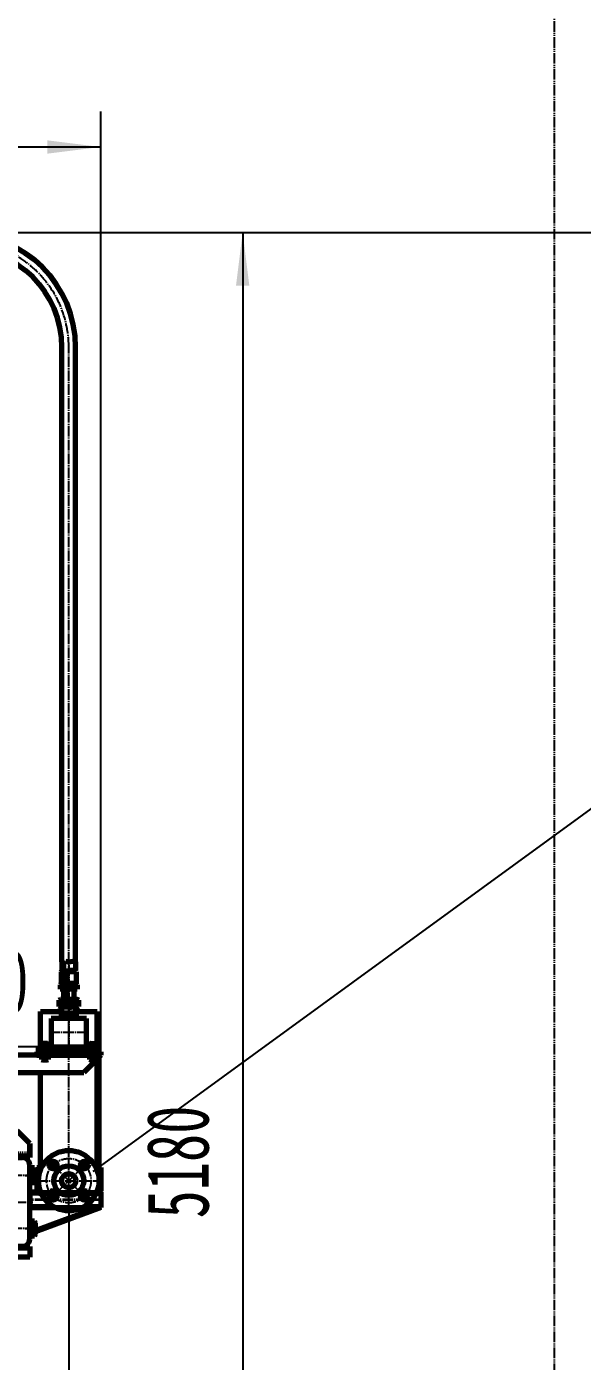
# Model space of a CAD drawing. Header units: millimetres. Extents: x -14850 to 14850, y -10500 to 10500.
# Drawn here: x 9475 to 11040, y 3728 to 7486 of the extents above; entities that cross this region are included whole.
import ezdxf

# ---------------------------------------------------------------- set-up
doc = ezdxf.new("R2010")
doc.units = ezdxf.units.MM
for name, pattern in [('EB_DASH', [6, 3, -3]), ('EB_DASHDOT', [39, 30, -3, 3, -3]), ('EB_DASHDOTDOT', [45, 30, -3, 3, -3, 3, -3])]:
    doc.linetypes.add(name, pattern=pattern)
for name, color, linetype, lineweight in [('CAXA0', 7, 'Continuous', 70), ('CAXA1', 1, 'EB_DASHDOT', 25), ('CAXA2', 6, 'EB_DASH', 25), ('CAXA3', 7, 'Continuous', 25), ('CAXA4', 3, 'Continuous', 25), ('CAXA5', 4, 'Continuous', 25)]:
    doc.layers.add(name, color=color, linetype=linetype, lineweight=lineweight)
doc.styles.add('标准', font='', dxfattribs={"width": 0.667})
doc.styles.get('标准').set_extended_font_data('NSimSun')
doc.dimstyles.new('标准', dxfattribs={"dimscale": 50, "dimtxt": 3.5, "dimasz": 3, "dimexe": 2, "dimexo": 0, "dimtad": 1, "dimdec": 1, "dimzin": 12, "dimdsep": 46, "dimtxsty": '标准', "dimcen": 0, "dimdle": 4, "dimaunit": 1, "dimazin": 2, "dimtfac": 1, "dimtdec": 3, "dimtmove": 0, "dimatfit": 3, "dimfxl": 0, "dimtolj": 1, "dimtzin": 0, "dimarcsym": 0})

# ---------------------------------------------------------------- blocks, each defined once
blk = doc.blocks.new('CAXBLOCK586', base_point=(9748, 4059.9))
at = {"layer": 'CAXA0'}
for p, q in [((9298.4, 4599.7), (9284.4, 4599.7)), ((9284.4, 4599.7), (9284.4, 4249.7)), ((9298.4, 4599.7), (9298.4, 4249.7)), ((9665.9, 4589.7), (9298.4, 4589.7)), ((9503.4, 4599.7), (9683.4, 4599.7)), ((9503.4, 4599.7), (9503.4, 4589.7)), ((9503.4, 4589.7), (9683.4, 4589.7)), ((9683.4, 4589.7), (9635.4, 4541.7)), ((9683.4, 4599.7), (9683.4, 4589.7)), ((9298.4, 4541.7), (9635.4, 4541.7)), ((9284.4, 4249.7), (9298.4, 4249.7))]:
    blk.add_line(p, q, dxfattribs=at)
at = {"layer": 'CAXA1', "linetype": 'EB_DASHDOT', "lineweight": 25}
blk.add_line((9593.4, 4602.7), (9593.4, 4586.7), dxfattribs=at)
blk = doc.blocks.new('CAXBLOCK621', base_point=(9740.7, 4079.4))
at = {"layer": 'CAXA0'}
for p, q in [((9503.4, 4271.7), (9503.4, 4207.7)), ((9503.4, 4271.7), (9505.4, 4271.7)), ((9505.4, 4271.7), (9505.4, 4207.7)), ((9681.4, 4271.7), (9681.4, 4207.7)), ((9683.4, 4271.7), (9681.4, 4271.7)), ((9683.4, 4271.7), (9683.4, 4207.7)), ((9509.4, 4203.7), (9677.4, 4203.7)), ((9509.4, 4201.7), (9677.4, 4201.7))]:
    blk.add_line(p, q, dxfattribs=at)
for centre, radius, start, end in [((9509.4, 4207.7), 6, 180, 270), ((9509.4, 4207.7), 4, 180, 270), ((9677.4, 4207.7), 4, 270, 0), ((9677.4, 4207.7), 6, 270, 0)]:
    blk.add_arc(centre, radius, start, end, dxfattribs=at)
at = {"layer": 'CAXA1', "linetype": 'EB_DASHDOT', "lineweight": 25}
for p, q in [((9504.4, 4271.7), (9504.4, 4207.7)), ((9682.4, 4271.7), (9682.4, 4207.7)), ((9509.4, 4202.7), (9677.4, 4202.7))]:
    blk.add_line(p, q, dxfattribs=at)
for centre, start, end in [((9509.4, 4207.7), 180, 270), ((9677.4, 4207.7), 270, 0)]:
    blk.add_arc(centre, 5, start, end, dxfattribs=at)
blk = doc.blocks.new('CAXBLOCK622', base_point=(9539.1, 4034.6))
at = {"layer": 'CAXA0'}
for p, q in [((9353.4, 4301.7), (9463.4, 4301.7)), ((9333.4, 4071.7), (9333.4, 4281.7)), ((9483.4, 4071.7), (9483.4, 4281.7)), ((9353.4, 4051.7), (9463.4, 4051.7))]:
    blk.add_line(p, q, dxfattribs=at)
for centre, start, end in [((9353.4, 4281.7), 90, 180), ((9463.4, 4281.7), 0, 90), ((9353.4, 4071.7), 180, 270), ((9463.4, 4071.7), 270, 0)]:
    blk.add_arc(centre, 20, start, end, dxfattribs=at)
at = {"layer": 'CAXA1', "linetype": 'EB_DASHDOT', "lineweight": 25}
for p, q in [((9408.4, 4051.7), (9408.4, 4301.7)), ((9330.4, 4251.7), (9346.4, 4251.7)), ((9470.4, 4251.7), (9486.4, 4251.7)), ((9325.7, 4176.7), (9492, 4176.7)), ((9330.4, 4101.7), (9346.4, 4101.7)), ((9470.4, 4101.7), (9486.4, 4101.7))]:
    blk.add_line(p, q, dxfattribs=at)
blk = doc.blocks.new('CAXBLOCK594', base_point=(9265.4, 3283.9))
at = {"layer": 'CAXA0'}
for p, q in [((9483.4, 4341.7), (9448.4, 4376.7)), ((9483.4, 4306.7), (9483.4, 4341.7)), ((9483.4, 4341.7), (9483.4, 4301.7)), ((7033.4, 4306.7), (9483.4, 4306.7)), ((9483.4, 4301.7), (9353.4, 4301.7)), ((9483.4, 4230.9), (9483.4, 4272.5)), ((9496.8, 4272.5), (9483.4, 4272.5)), ((9483.4, 4236.1), (9483.4, 4267.3)), ((9483.4, 4239.7), (9483.4, 4263.7)), ((9496.8, 4262.1), (9483.4, 4262.1)), ((9498.4, 4267.3), (9498.4, 4236.1)), ((9496.8, 4241.3), (9483.4, 4241.3)), ((9496.8, 4230.9), (9483.4, 4230.9)), ((9683.4, 4201.7), (9483.4, 4201.7)), ((9483.4, 4201.7), (9483.4, 4161.7)), ((9542.4, 4206.2), (9542.4, 4203.7)), ((9542.4, 4203.7), (9554.4, 4203.7)), ((9545.8, 4202.9), (9545.4, 4202.1)), ((9551.4, 4202.1), (9545.4, 4202.1)), ((9545.8, 4202.9), (9545.8, 4203.7)), ((9550.9, 4202.9), (9545.8, 4202.9)), ((9547.8, 4208.3), (9547.8, 4207.6)), ((9549, 4207.6), (9547.8, 4207.6)), ((9549, 4208.3), (9549, 4207.6)), ((9550.9, 4202.9), (9550.9, 4203.7)), ((9550.9, 4202.9), (9551.4, 4202.1)), ((9554.4, 4203.7), (9554.4, 4206.2)), ((9632.4, 4203.7), (9632.4, 4206.2)), ((9644.4, 4203.7), (9632.4, 4203.7)), ((9635.8, 4202.9), (9635.4, 4202.1)), ((9635.4, 4202.1), (9641.4, 4202.1)), ((9635.8, 4202.9), (9635.8, 4203.7)), ((9635.8, 4202.9), (9640.9, 4202.9)), ((9637.8, 4208.3), (9637.8, 4207.6)), ((9637.8, 4207.6), (9639, 4207.6)), ((9639, 4208.3), (9639, 4207.6)), ((9640.9, 4202.9), (9640.9, 4203.7)), ((9640.9, 4202.9), (9641.4, 4202.1)), ((9644.4, 4206.2), (9644.4, 4203.7)), ((9683.4, 4201.7), (9683.4, 4161.7)), ((9483.4, 4161.7), (9683.4, 4161.7)), ((9683.4, 4161.7), (9498.4, 4092.7)), ((9483.4, 4122.5), (9483.4, 4080.9)), ((9496.8, 4122.5), (9483.4, 4122.5)), ((9483.4, 4113.7), (9483.4, 4089.7)), ((9496.8, 4112.1), (9483.4, 4112.1)), ((9498.4, 4117.3), (9498.4, 4086.1)), ((9496.8, 4091.3), (9483.4, 4091.3)), ((9496.8, 4080.9), (9483.4, 4080.9)), ((9483.4, 4046.7), (9008.4, 4046.7)), ((9483.4, 4021.7), (9008.4, 4021.7)), ((9483.4, 4051.7), (9353.4, 4051.7)), ((9483.4, 4051.7), (9353.4, 4051.7)), ((9483.4, 4051.7), (9483.4, 4021.7)), ((9483.4, 4051.7), (9483.4, 4021.7))]:
    blk.add_line(p, q, dxfattribs=at)
for centre, radius, start, end in [((9488.8, 4267.3), 9.57, 327.1328, 32.8672), ((9462.4, 4251.7), 36, 343.2213, 16.7787), ((9488.8, 4236.1), 9.57, 327.1328, 32.8672), ((9548.4, 4198.7), 9.6, 93.5833, 128.7523), ((9548.4, 4198.7), 9.59, 51.2477, 86.4167), ((9638.4, 4198.7), 9.59, 93.5833, 128.7523), ((9638.4, 4198.7), 9.6, 51.2477, 86.4167), ((9488.8, 4117.3), 9.57, 327.1328, 32.8672), ((9462.4, 4101.7), 36, 343.2213, 16.7787), ((9488.8, 4086.1), 9.57, 327.1328, 32.8672)]:
    blk.add_arc(centre, radius, start, end, dxfattribs=at)
at = {"layer": 'CAXA1', "linetype": 'EB_DASHDOT', "lineweight": 25}
for p, q in [((9501.4, 4251.7), (9260.4, 4251.7)), ((9593.4, 4150.7), (9593.4, 4251.3)), ((9683.4, 4181.7), (9480.4, 4181.7)), ((9501.4, 4101.7), (9260.4, 4101.7))]:
    blk.add_line(p, q, dxfattribs=at)
at = {"layer": 'CAXA1'}
for p, q in [((9548.4, 4190.7), (9548.4, 4211.3)), ((9638.4, 4190.7), (9638.4, 4211.3))]:
    blk.add_line(p, q, dxfattribs=at)
at = {"layer": 'CAXA2'}
for p, q in [((9483.4, 4315.7), (7033.4, 4315.7)), ((9545.4, 4207.6), (9548.4, 4203.2)), ((9549.3, 4204.6), (9547.4, 4204.6)), ((9551.4, 4207.6), (9548.4, 4203.2)), ((9635.4, 4207.6), (9638.4, 4203.2)), ((9637.4, 4204.6), (9639.3, 4204.6)), ((9641.4, 4207.6), (9638.4, 4203.2))]:
    blk.add_line(p, q, dxfattribs=at)
at = {"layer": 'CAXA3'}
for p, q in [((9545.8, 4202.9), (9545.8, 4202.1)), ((9550.9, 4202.9), (9550.9, 4202.1)), ((9635.8, 4202.9), (9635.8, 4202.1)), ((9640.9, 4202.9), (9640.9, 4202.1))]:
    blk.add_line(p, q, dxfattribs=at)
at = {"layer": 'CAXA0'}
for name, p in [('CAXBLOCK622', (9539.1, 4034.6)), ('CAXBLOCK621', (9740.7, 4079.4))]:
    blk.add_blockref(name, p, dxfattribs=at)
blk = doc.blocks.new('CAXBLOCK637', base_point=(9625.9, 4344.1))
at = {"layer": 'CAXA0'}
for centre, radius in [((9593.4, 4236.7), 85), ((9549.2, 4280.9), 11), ((9637.6, 4280.9), 11), ((9593.4, 4236.7), 20), ((9549.2, 4192.5), 11), ((9637.6, 4192.5), 11)]:
    blk.add_circle(centre, radius, dxfattribs=at)
at = {"layer": 'CAXA1', "linetype": 'EB_DASHDOT', "lineweight": 25}
for p, q in [((9531.2, 4174.4), (9655.6, 4298.9)), ((9655.6, 4174.4), (9531.2, 4298.9)), ((9539.3, 4271), (9559.1, 4290.8)), ((9559.1, 4271), (9539.3, 4290.8)), ((9627.7, 4290.8), (9647.5, 4271)), ((9627.7, 4271), (9647.5, 4290.8)), ((9559.1, 4182.6), (9539.3, 4202.4)), ((9559.1, 4202.4), (9539.3, 4182.6)), ((9647.5, 4202.4), (9627.7, 4182.6)), ((9627.7, 4202.4), (9647.5, 4182.6))]:
    blk.add_line(p, q, dxfattribs=at)
at = {"layer": 'CAXA1'}
blk.add_circle((9593.4, 4236.7), 62.5, dxfattribs=at)
blk = doc.blocks.new('CAXBLOCK636', base_point=(9619.4, 4158.1))
at = {"layer": 'CAXA0'}
for p, q in [((9509.4, 4206.9), (9513.8, 4206.9)), ((9509.4, 4204.9), (9514.5, 4204.9)), ((9673, 4206.9), (9677.4, 4206.9))]:
    blk.add_line(p, q, dxfattribs=at)
blk.add_circle((9593.4, 4236.7), 42, dxfattribs=at)
at = {"layer": 'CAXA1', "linetype": 'EB_DASHDOT', "lineweight": 25}
for p, q in [((9593.4, 4153.9), (9593.4, 4254.5)), ((9509.4, 4205.9), (9514.1, 4205.9)), ((9672.6, 4205.9), (9677.4, 4205.9))]:
    blk.add_line(p, q, dxfattribs=at)
at = {"layer": 'CAXA1'}
for p, q in [((9548.4, 4193.9), (9548.4, 4214.5)), ((9638.4, 4193.9), (9638.4, 4214.5))]:
    blk.add_line(p, q, dxfattribs=at)
at = {"layer": 'CAXA0'}
blk.add_blockref('CAXBLOCK637', (9625.9, 4344.1), dxfattribs=at)
blk = doc.blocks.new('*D660')
at = {"layer": 'CAXA4', "linetype": 'Continuous', "lineweight": 25}
for points in [[(8258.4, 3382.4), (8363.4, 3395.6), (8363.4, 3369.3)], [(9593.4, 3382.4), (9488.4, 3395.6), (9488.4, 3369.3)]]:
    blk.add_hatch(color=0, dxfattribs=at).paths.add_polyline_path(points, flags=0)
at = {"layer": 'CAXA4', "color": 0, "linetype": 'Continuous', "lineweight": 25}
for p, q in [((9593.4, 4148), (9593.4, 3312.4)), ((8258.4, 3729.7), (8258.4, 3312.4)), ((9593.4, 3382.4), (8258.4, 3382.4))]:
    blk.add_line(p, q, dxfattribs=at)
at = {"layer": 'CAXA4', "color": 0, "linetype": 'Continuous', "lineweight": 25, "insert": (8795.6, 3572.1), "char_height": 122.5, "attachment_point": 1, "style": '标准'}
blk.add_mtext('\\fNSimSun|b0|i0|p34;1335', dxfattribs=at)
blk = doc.blocks.new('CAXBLOCK662')
at = {"layer": 'CAXA0', "color": 0, "linetype": 'Continuous', "lineweight": 25}
for p, q in [((9666.4, 4587.9), (9668.1, 4589.7)), ((9670.4, 4587.7), (9670.9, 4588.2))]:
    blk.add_line(p, q, dxfattribs=at)
blk = doc.blocks.new('CAXBLOCK663')
at = {"layer": 'CAXA0', "color": 0, "linetype": 'Continuous', "lineweight": 25}
for p, q in [((9650.9, 4589.4), (9651.1, 4589.7)), ((9653.4, 4587.7), (9655.4, 4589.7))]:
    blk.add_line(p, q, dxfattribs=at)
blk = doc.blocks.new('CAXBLOCK661', base_point=(9660.9, 4589.7))
at = {"layer": 'CAXA0'}
for p, q in [((9670.9, 4589.7), (9650.9, 4589.7)), ((9650.9, 4589.7), (9650.9, 4587.7)), ((9650.9, 4587.7), (9670.9, 4587.7)), ((9655.4, 4589.7), (9655.4, 4587.7)), ((9666.4, 4587.7), (9666.4, 4589.7)), ((9670.9, 4587.7), (9670.9, 4589.7))]:
    blk.add_line(p, q, dxfattribs=at)
at = {"layer": 'CAXA1', "color": 1, "linetype": 'EB_DASHDOT', "lineweight": 25}
blk.add_line((9660.9, 4592.7), (9660.9, 4584.7), dxfattribs=at)
at = {"layer": 'CAXA5'}
for name in ['CAXBLOCK663', 'CAXBLOCK662']:
    blk.add_blockref(name, (0, 0), dxfattribs=at)
blk = doc.blocks.new('CAXBLOCK664', base_point=(9660.9, 4585.1))
at = {"layer": 'CAXA0'}
for p, q in [((9651.6, 4584.3), (9651.6, 4577.8)), ((9667.8, 4585.1), (9654, 4585.1)), ((9656.3, 4577.8), (9656.3, 4584.3)), ((9665.5, 4577.8), (9665.5, 4584.3)), ((9670.1, 4584.3), (9670.1, 4577.8)), ((9667.8, 4577.1), (9654, 4577.1))]:
    blk.add_line(p, q, dxfattribs=at)
for centre, radius, start, end in [((9654, 4581), 4.02, 54.97, 125.03), ((9660.9, 4570.1), 15, 72.0661, 107.9339), ((9667.8, 4581), 4.02, 54.97, 125.03), ((9654, 4581.1), 4.02, 234.97, 305.03), ((9660.9, 4592.1), 15, 252.0661, 287.9339), ((9667.8, 4581.1), 4.02, 234.97, 305.03)]:
    blk.add_arc(centre, radius, start, end, dxfattribs=at)
at = {"layer": 'CAXA1', "linetype": 'EB_DASHDOT', "lineweight": 25}
blk.add_line((9660.9, 4585.8), (9660.9, 4574.1), dxfattribs=at)
blk = doc.blocks.new('CAXBLOCK665', base_point=(9660.9, 4587.7))
at = {"layer": 'CAXA0'}
for p, q in [((9653.2, 4587.7), (9668.6, 4587.7)), ((9653.2, 4587.7), (9653.2, 4585.1)), ((9653.2, 4585.1), (9668.6, 4585.1)), ((9660.2, 4587.7), (9659.5, 4585.1)), ((9661.5, 4587.3), (9660.9, 4585.1)), ((9661.6, 4587.7), (9661.5, 4587.3)), ((9668.6, 4587.7), (9668.6, 4585.1))]:
    blk.add_line(p, q, dxfattribs=at)
at = {"layer": 'CAXA1', "linetype": 'EB_DASHDOT', "lineweight": 25}
blk.add_line((9660.9, 4590.7), (9660.9, 4582.1), dxfattribs=at)
blk = doc.blocks.new('CAXBLOCK666', base_point=(9660.9, 4613.7))
at = {"layer": 'CAXA0'}
for p, q in [((9654.6, 4623.3), (9667.2, 4623.3)), ((9653, 4613.7), (9653, 4621.7)), ((9668.7, 4613.7), (9653, 4613.7)), ((9655.9, 4579.4), (9655.9, 4613.7)), ((9665.9, 4610.7), (9655.9, 4610.7)), ((9665.9, 4579.4), (9665.9, 4613.7)), ((9668.7, 4621.7), (9668.7, 4613.7)), ((9655.9, 4579.4), (9665.9, 4579.4)), ((9656.6, 4578.7), (9655.9, 4579.4)), ((9656.6, 4578.7), (9665.1, 4578.7)), ((9665.1, 4578.7), (9665.9, 4579.4))]:
    blk.add_line(p, q, dxfattribs=at)
for centre, start, end in [((9654.6, 4621.7), 90, 180), ((9667.2, 4621.7), 0, 90)]:
    blk.add_arc(centre, 1.57, start, end, dxfattribs=at)
at = {"layer": 'CAXA1'}
blk.add_line((9660.9, 4575.7), (9660.9, 4626.3), dxfattribs=at)
at = {"layer": 'CAXA2'}
for p, q in [((9656.3, 4618.3), (9656.3, 4623.3)), ((9658.6, 4618.3), (9658.6, 4623.3)), ((9663.2, 4618.3), (9663.2, 4623.3)), ((9665.5, 4618.3), (9665.5, 4623.3)), ((9656.3, 4618.3), (9660.9, 4615.6)), ((9665.5, 4618.3), (9660.9, 4615.6))]:
    blk.add_line(p, q, dxfattribs=at)
for centre, radius, start, end in [((9657.4, 4620.6), 2.58, 243.4349, 296.5651), ((9660.9, 4627.1), 9.07, 255.2529, 284.7471), ((9664.3, 4620.6), 2.58, 243.4349, 296.5651)]:
    blk.add_arc(centre, radius, start, end, dxfattribs=at)
at = {"layer": 'CAXA3'}
for p, q in [((9656.6, 4610.7), (9655.9, 4612)), ((9656.6, 4578.7), (9656.6, 4610.7)), ((9665.1, 4610.7), (9665.9, 4612)), ((9665.1, 4578.7), (9665.1, 4610.7))]:
    blk.add_line(p, q, dxfattribs=at)
blk = doc.blocks.new('CAXBLOCK668')
at = {"layer": 'CAXA0', "color": 0, "linetype": 'Continuous', "lineweight": 25}
blk.add_line((9517.6, 4587.7), (9519.6, 4589.7), dxfattribs=at)
blk = doc.blocks.new('CAXBLOCK669')
at = {"layer": 'CAXA0', "color": 0, "linetype": 'Continuous', "lineweight": 25}
for p, q in [((9531.4, 4588.7), (9532.3, 4589.7)), ((9534.6, 4587.7), (9535.9, 4589))]:
    blk.add_line(p, q, dxfattribs=at)
blk = doc.blocks.new('CAXBLOCK667', base_point=(9525.9, 4589.7))
at = {"layer": 'CAXA0'}
for p, q in [((9515.9, 4587.7), (9515.9, 4589.7)), ((9515.9, 4589.7), (9535.9, 4589.7)), ((9535.9, 4587.7), (9515.9, 4587.7)), ((9520.4, 4587.7), (9520.4, 4589.7)), ((9531.4, 4589.7), (9531.4, 4587.7)), ((9535.9, 4589.7), (9535.9, 4587.7))]:
    blk.add_line(p, q, dxfattribs=at)
at = {"layer": 'CAXA1', "color": 1, "linetype": 'EB_DASHDOT', "lineweight": 25}
blk.add_line((9525.9, 4592.7), (9525.9, 4584.7), dxfattribs=at)
at = {"layer": 'CAXA5'}
for name in ['CAXBLOCK668', 'CAXBLOCK669']:
    blk.add_blockref(name, (0, 0), dxfattribs=at)
blk = doc.blocks.new('CAXBLOCK670', base_point=(9525.9, 4585.1))
at = {"layer": 'CAXA0'}
for p, q in [((9516.6, 4584.3), (9516.6, 4577.8)), ((9519, 4585.1), (9532.8, 4585.1)), ((9521.3, 4577.8), (9521.3, 4584.3)), ((9530.5, 4577.8), (9530.5, 4584.3)), ((9535.1, 4584.3), (9535.1, 4577.8)), ((9519, 4577.1), (9532.8, 4577.1))]:
    blk.add_line(p, q, dxfattribs=at)
for centre, radius, start, end in [((9519, 4581), 4.02, 54.97, 125.03), ((9525.9, 4570.1), 15, 72.0661, 107.9339), ((9532.8, 4581), 4.02, 54.97, 125.03), ((9519, 4581.1), 4.02, 234.97, 305.03), ((9525.9, 4592.1), 15, 252.0661, 287.9339), ((9532.8, 4581.1), 4.02, 234.97, 305.03)]:
    blk.add_arc(centre, radius, start, end, dxfattribs=at)
at = {"layer": 'CAXA1', "linetype": 'EB_DASHDOT', "lineweight": 25}
blk.add_line((9525.9, 4585.8), (9525.9, 4574.1), dxfattribs=at)
blk = doc.blocks.new('CAXBLOCK671', base_point=(9525.9, 4587.7))
at = {"layer": 'CAXA0'}
for p, q in [((9533.6, 4587.7), (9518.2, 4587.7)), ((9518.2, 4587.7), (9518.2, 4585.1)), ((9533.6, 4585.1), (9518.2, 4585.1)), ((9525.2, 4587.7), (9525.3, 4587.3)), ((9525.3, 4587.3), (9525.9, 4585.1)), ((9526.6, 4587.7), (9527.2, 4585.1)), ((9533.6, 4587.7), (9533.6, 4585.1))]:
    blk.add_line(p, q, dxfattribs=at)
at = {"layer": 'CAXA1', "linetype": 'EB_DASHDOT', "lineweight": 25}
blk.add_line((9525.9, 4590.7), (9525.9, 4582.1), dxfattribs=at)
blk = doc.blocks.new('CAXBLOCK672')
at = {"layer": 'CAXA0', "color": 0, "linetype": 'Continuous', "lineweight": 25}
for p, q in [((9517.6, 4610.3), (9520.9, 4613.6)), ((9518.1, 4603.7), (9520.9, 4606.5)), ((9530.9, 4609.4), (9534.8, 4613.3)), ((9532.2, 4603.7), (9534.1, 4605.5))]:
    blk.add_line(p, q, dxfattribs=at)
blk = doc.blocks.new('CAXBLOCK673', base_point=(9525.9, 4613.7))
at = {"layer": 'CAXA0'}
for p, q in [((9532.2, 4623.3), (9519.6, 4623.3)), ((9518, 4621.7), (9518, 4613.7)), ((9518, 4613.7), (9533.7, 4613.7)), ((9520.9, 4579.4), (9520.9, 4613.7)), ((9520.9, 4610.7), (9530.9, 4610.7)), ((9530.9, 4579.4), (9530.9, 4613.7)), ((9533.7, 4613.7), (9533.7, 4621.7)), ((9530.9, 4579.4), (9520.9, 4579.4)), ((9521.6, 4578.7), (9520.9, 4579.4)), ((9530.1, 4578.7), (9521.6, 4578.7)), ((9530.1, 4578.7), (9530.9, 4579.4))]:
    blk.add_line(p, q, dxfattribs=at)
for centre, start, end in [((9519.6, 4621.7), 90, 180), ((9532.2, 4621.7), 0, 90)]:
    blk.add_arc(centre, 1.57, start, end, dxfattribs=at)
at = {"layer": 'CAXA1'}
blk.add_line((9525.9, 4575.7), (9525.9, 4626.3), dxfattribs=at)
at = {"layer": 'CAXA2'}
for p, q in [((9521.3, 4618.3), (9521.3, 4623.3)), ((9523.6, 4618.3), (9523.6, 4623.3)), ((9528.2, 4618.3), (9528.2, 4623.3)), ((9530.5, 4618.3), (9530.5, 4623.3)), ((9521.3, 4618.3), (9525.9, 4615.6)), ((9530.5, 4618.3), (9525.9, 4615.6))]:
    blk.add_line(p, q, dxfattribs=at)
for centre, radius, start, end in [((9522.4, 4620.6), 2.58, 243.4349, 296.5651), ((9525.9, 4627.1), 9.07, 255.2529, 284.7471), ((9529.3, 4620.6), 2.58, 243.4349, 296.5651)]:
    blk.add_arc(centre, radius, start, end, dxfattribs=at)
at = {"layer": 'CAXA3'}
for p, q in [((9521.6, 4610.7), (9520.9, 4612)), ((9521.6, 4578.7), (9521.6, 4610.7)), ((9530.1, 4610.7), (9530.9, 4612)), ((9530.1, 4578.7), (9530.1, 4610.7))]:
    blk.add_line(p, q, dxfattribs=at)
blk = doc.blocks.new('CAXBLOCK674')
at = {"layer": 'CAXA0', "color": 0, "linetype": 'Continuous', "lineweight": 25}
for p, q in [((9651.4, 4602.6), (9655.9, 4607.1)), ((9652.7, 4599.7), (9655.9, 4602.9)), ((9653.3, 4613), (9653.9, 4613.7)), ((9653.4, 4608.9), (9655.9, 4611.4)), ((9665.9, 4612.9), (9666.7, 4613.7)), ((9665.9, 4608.7), (9668.3, 4611)), ((9665.9, 4604.4), (9668.7, 4607.3)), ((9665.9, 4600.2), (9669.8, 4604.1)), ((9669.6, 4599.7), (9671, 4601.1))]:
    blk.add_line(p, q, dxfattribs=at)
blk = doc.blocks.new('CAXBLOCK675')
at = {"layer": 'CAXA0', "color": 0, "linetype": 'Continuous', "lineweight": 25}
for p, q in [((9516.9, 4603.9), (9520.9, 4607.9)), ((9516.9, 4599.7), (9520.9, 4603.7)), ((9518.4, 4609.7), (9520.9, 4612.1)), ((9530.9, 4609.4), (9533.4, 4611.9)), ((9530.9, 4605.2), (9533.6, 4607.9)), ((9530.9, 4600.9), (9534.6, 4604.6)), ((9533.9, 4599.7), (9535.8, 4601.6))]:
    blk.add_line(p, q, dxfattribs=at)
blk = doc.blocks.new('CAXBLOCK718')
at = {"layer": 'CAXA0', "color": 0, "linetype": 'Continuous', "lineweight": 25}
for p, q in [((9583.9, 4810), (9578.6, 4815.2)), ((9583.9, 4807.2), (9578.6, 4812.4)), ((9583.9, 4815.6), (9578.7, 4820.9)), ((9583.9, 4812.8), (9579.1, 4817.6)), ((9583.9, 4818.5), (9579.2, 4823.2)), ((9583.9, 4821.3), (9580, 4825.2)), ((9583.9, 4824.1), (9581.3, 4826.7)), ((9583.9, 4801.5), (9578.6, 4806.7)), ((9583.9, 4798.7), (9578.6, 4803.9)), ((9583.9, 4793), (9578.9, 4798)), ((9583.9, 4790.2), (9578.9, 4795.2)), ((9583.9, 4787.4), (9578.9, 4792.4)), ((9583.9, 4784.5), (9578.9, 4789.5)), ((9583.9, 4781.7), (9578.9, 4786.7)), ((9583.9, 4778.9), (9578.9, 4783.9)), ((9583.9, 4776), (9578.9, 4781)), ((9583.9, 4773.2), (9578.9, 4778.2)), ((9583.9, 4770.4), (9578.9, 4775.4)), ((9583.9, 4767.6), (9578.9, 4772.6)), ((9583.9, 4795.8), (9579.1, 4800.7)), ((9583.9, 4804.3), (9579.3, 4808.9)), ((9579.8, 4737.7), (9574.9, 4742.6)), ((9577, 4737.7), (9574.9, 4739.8)), ((9582.7, 4737.7), (9577.7, 4742.7)), ((9583.9, 4764.7), (9578.9, 4769.7)), ((9583.9, 4761.9), (9578.9, 4766.9)), ((9583.9, 4759.1), (9578.9, 4764.1)), ((9583.9, 4756.2), (9578.9, 4761.2)), ((9583.9, 4753.4), (9578.9, 4758.4)), ((9583.9, 4750.6), (9578.9, 4755.6)), ((9583.9, 4747.8), (9578.9, 4752.8)), ((9583.9, 4744.9), (9578.9, 4749.9)), ((9583.9, 4742.1), (9578.9, 4747.1)), ((9583.9, 4739.3), (9578.9, 4744.3))]:
    blk.add_line(p, q, dxfattribs=at)
blk = doc.blocks.new('CAXBLOCK719')
at = {"layer": 'CAXA0', "color": 0, "linetype": 'Continuous', "lineweight": 25}
for p, q in [((9565.5, 4734.6), (9578.1, 4747.1)), ((9565.5, 4737.4), (9575.3, 4747.1)), ((9565.5, 4740.2), (9572.4, 4747.1)), ((9565.5, 4743.1), (9569.5, 4747)), ((9565.5, 4731.7), (9573.9, 4740.1)), ((9565.5, 4728.9), (9573.9, 4737.3)), ((9573.9, 4734.4), (9575.8, 4736.4)), ((9576.5, 4742.7), (9578.1, 4744.3)), ((9566.3, 4726.8), (9573.9, 4734.4)), ((9568, 4725.8), (9573.9, 4731.6)), ((9569.9, 4724.8), (9573.9, 4728.8)), ((9572.8, 4724.8), (9573.9, 4726)), ((9573.9, 4731.6), (9575.8, 4733.6)), ((9573.9, 4728.8), (9575.8, 4730.7)), ((9573.9, 4726), (9575.8, 4727.9))]:
    blk.add_line(p, q, dxfattribs=at)
blk = doc.blocks.new('CAXBLOCK720')
at = {"layer": 'CAXA0', "color": 0, "linetype": 'Continuous', "lineweight": 25}
for p, q in [((9577.1, 4849.3), (9576.1, 4850.3)), ((9577.1, 4847.9), (9576.1, 4848.9)), ((9577.1, 4846.5), (9576.1, 4847.5)), ((9577.1, 4850.8), (9577, 4850.8)), ((9577.1, 4812.6), (9575.4, 4814.3)), ((9577.1, 4814), (9575.7, 4815.3)), ((9577.1, 4811.2), (9575.7, 4812.5)), ((9577.1, 4845.1), (9576.1, 4846.1)), ((9577.1, 4843.7), (9576.1, 4844.6)), ((9577.1, 4842.3), (9576.1, 4843.2)), ((9577.1, 4840.9), (9576.1, 4841.8)), ((9577.1, 4839.4), (9576.1, 4840.4)), ((9577.1, 4838), (9576.1, 4839)), ((9577.1, 4836.6), (9576.1, 4837.6)), ((9577.1, 4835.2), (9576.1, 4836.2)), ((9577.1, 4833.8), (9576.1, 4834.7)), ((9577.1, 4832.4), (9576.1, 4833.3)), ((9577.1, 4831), (9576.1, 4831.9)), ((9577.1, 4829.5), (9576.1, 4830.5)), ((9577.1, 4828.1), (9576.1, 4829.1)), ((9577.1, 4826.7), (9576.1, 4827.7)), ((9577.1, 4825.3), (9576.1, 4826.3)), ((9577.1, 4823.9), (9576.1, 4824.8)), ((9577.1, 4822.5), (9576.1, 4823.4)), ((9577.1, 4821.1), (9576.1, 4822)), ((9577.1, 4819.6), (9576.1, 4820.6)), ((9577.1, 4818.2), (9576.1, 4819.2)), ((9577.1, 4816.8), (9576.1, 4817.8)), ((9577.1, 4815.4), (9576.1, 4816.4)), ((9577.1, 4809.7), (9576.1, 4810.7)), ((9577.1, 4804.1), (9575.5, 4805.7)), ((9577.1, 4802.7), (9575.6, 4804.1)), ((9577.1, 4805.5), (9575.8, 4806.7)), ((9577.1, 4801.3), (9576, 4802.3)), ((9577.1, 4808.3), (9576.1, 4809.3)), ((9577.1, 4806.9), (9576.1, 4807.9)), ((9577.1, 4799.8), (9576.1, 4800.8)), ((9577.1, 4798.4), (9576.1, 4799.4)), ((9577.1, 4797), (9576.1, 4798)), ((9577.1, 4795.6), (9576.1, 4796.6)), ((9577.1, 4794.2), (9576.1, 4795.1)), ((9577.1, 4792.8), (9576.1, 4793.7)), ((9577.1, 4791.4), (9576.1, 4792.3)), ((9577.1, 4789.9), (9576.1, 4790.9)), ((9577.1, 4788.5), (9576.1, 4789.5))]:
    blk.add_line(p, q, dxfattribs=at)
blk = doc.blocks.new('CAXBLOCK721')
at = {"layer": 'CAXA0', "color": 0, "linetype": 'Continuous', "lineweight": 25}
for p, q in [((9576.1, 4851.2), (9576.3, 4851.4)), ((9576.1, 4849.8), (9577.1, 4850.8)), ((9576.1, 4848.4), (9577.1, 4849.3)), ((9576.1, 4847), (9577.1, 4847.9)), ((9575.4, 4813.8), (9577.1, 4815.4)), ((9575.7, 4812.6), (9577.1, 4814)), ((9575.8, 4815.6), (9577.1, 4816.8)), ((9576, 4811.5), (9577.1, 4812.6)), ((9576.1, 4845.6), (9577.1, 4846.5)), ((9576.1, 4844.1), (9577.1, 4845.1)), ((9576.1, 4842.7), (9577.1, 4843.7)), ((9576.1, 4841.3), (9577.1, 4842.3)), ((9576.1, 4839.9), (9577.1, 4840.9)), ((9576.1, 4838.5), (9577.1, 4839.4)), ((9576.1, 4837.1), (9577.1, 4838)), ((9576.1, 4835.7), (9577.1, 4836.6)), ((9576.1, 4834.2), (9577.1, 4835.2)), ((9576.1, 4832.8), (9577.1, 4833.8)), ((9576.1, 4831.4), (9577.1, 4832.4)), ((9576.1, 4830), (9577.1, 4831)), ((9576.1, 4828.6), (9577.1, 4829.5)), ((9576.1, 4827.2), (9577.1, 4828.1)), ((9576.1, 4825.8), (9577.1, 4826.7)), ((9576.1, 4824.3), (9577.1, 4825.3)), ((9576.1, 4822.9), (9577.1, 4823.9)), ((9576.1, 4821.5), (9577.1, 4822.5)), ((9576.1, 4820.1), (9577.1, 4821.1)), ((9576.1, 4818.7), (9577.1, 4819.6)), ((9576.1, 4817.3), (9577.1, 4818.2)), ((9576.1, 4810.2), (9577.1, 4811.2)), ((9575.3, 4805.2), (9577.1, 4806.9)), ((9575.6, 4804.1), (9577.1, 4805.5)), ((9575.9, 4802.9), (9577.1, 4804.1)), ((9576, 4807.3), (9577.1, 4808.3)), ((9576.1, 4808.8), (9577.1, 4809.7)), ((9576.1, 4801.7), (9577.1, 4802.7)), ((9576.1, 4800.3), (9577.1, 4801.3)), ((9576.1, 4798.9), (9577.1, 4799.8)), ((9576.1, 4797.5), (9577.1, 4798.4)), ((9576.1, 4796.1), (9577.1, 4797)), ((9576.1, 4794.6), (9577.1, 4795.6)), ((9576.1, 4793.2), (9577.1, 4794.2)), ((9576.1, 4791.8), (9577.1, 4792.8)), ((9576.1, 4790.4), (9577.1, 4791.4)), ((9576.1, 4789), (9577.1, 4789.9)), ((9576.6, 4788), (9577.1, 4788.5))]:
    blk.add_line(p, q, dxfattribs=at)
blk = doc.blocks.new('CAXBLOCK722')
at = {"layer": 'CAXA0', "color": 0, "linetype": 'Continuous', "lineweight": 25}
for p, q in [((9578.8, 4849), (9578, 4849.8)), ((9578.8, 4847.6), (9578, 4848.4)), ((9578.8, 4846.2), (9578, 4847)), ((9578.8, 4844.8), (9578, 4845.6)), ((9578.7, 4843.4), (9578, 4844.1)), ((9578.7, 4842), (9578, 4842.7)), ((9578.7, 4840.6), (9578, 4841.3)), ((9578.7, 4839.2), (9578, 4839.9)), ((9578.7, 4837.8), (9578, 4838.5)), ((9578.7, 4836.4), (9578, 4837.1)), ((9578.7, 4835), (9578, 4835.7)), ((9578.7, 4833.5), (9578, 4834.2)), ((9578.7, 4832.1), (9578, 4832.8)), ((9578.7, 4830.7), (9578, 4831.4)), ((9578.7, 4829.3), (9578, 4830)), ((9578.7, 4827.9), (9578, 4828.6)), ((9578.7, 4826.5), (9578, 4827.2)), ((9578.7, 4825.1), (9578, 4825.8)), ((9578.7, 4823.7), (9578, 4824.3)), ((9578.7, 4822.3), (9578, 4822.9)), ((9578.7, 4820.9), (9578, 4821.5)), ((9578.9, 4819.2), (9578, 4820.1)), ((9579.1, 4817.6), (9578, 4818.7)), ((9578.7, 4816.6), (9578, 4817.3)), ((9578.6, 4815.2), (9578, 4815.9)), ((9578.6, 4813.8), (9578, 4814.4)), ((9578.6, 4812.4), (9578, 4813)), ((9578.6, 4811), (9578, 4811.6)), ((9579.3, 4808.9), (9578, 4810.2)), ((9578.8, 4807.9), (9578, 4808.8)), ((9578.6, 4806.7), (9578, 4807.4)), ((9578.6, 4805.3), (9578, 4806)), ((9578.6, 4803.9), (9578, 4804.5)), ((9578.6, 4802.5), (9578, 4803.1)), ((9579.1, 4800.7), (9578, 4801.7)), ((9579.1, 4799.2), (9578, 4800.3)), ((9578.7, 4798.2), (9578, 4798.9)), ((9578.6, 4796.8), (9578, 4797.5)), ((9578.6, 4795.4), (9578, 4796.1)), ((9578.6, 4794), (9578, 4794.6)), ((9578.6, 4792.6), (9578, 4793.2)), ((9578.6, 4791.2), (9578, 4791.8)), ((9578.6, 4789.8), (9578, 4790.4)), ((9578.6, 4788.3), (9578, 4789)), ((9578.1, 4787.5), (9578, 4787.6))]:
    blk.add_line(p, q, dxfattribs=at)
blk = doc.blocks.new('CAXBLOCK723')
at = {"layer": 'CAXA0', "color": 0, "linetype": 'Continuous', "lineweight": 25}
for p, q in [((9578, 4848.9), (9578.6, 4849.5)), ((9578, 4847.5), (9578.8, 4848.2)), ((9578, 4846.1), (9578.8, 4846.8)), ((9578, 4844.6), (9578.8, 4845.4)), ((9578, 4843.2), (9578.8, 4844)), ((9578, 4841.8), (9578.7, 4842.5)), ((9578, 4840.4), (9578.7, 4841.1)), ((9578, 4839), (9578.7, 4839.7)), ((9578, 4837.6), (9578.7, 4838.3)), ((9578, 4836.2), (9578.7, 4836.9)), ((9578, 4834.7), (9578.7, 4835.4)), ((9578, 4833.3), (9578.7, 4834)), ((9578, 4831.9), (9578.7, 4832.6)), ((9578, 4830.5), (9578.7, 4831.2)), ((9578, 4829.1), (9578.7, 4829.8)), ((9578, 4827.7), (9578.7, 4828.3)), ((9578, 4826.3), (9578.7, 4826.9)), ((9578, 4824.8), (9578.7, 4825.5)), ((9578, 4823.4), (9578.7, 4824.1)), ((9578, 4822), (9578.7, 4822.7)), ((9578, 4820.6), (9578.7, 4821.2)), ((9578, 4819.2), (9578.6, 4819.8)), ((9578, 4817.8), (9579.1, 4818.8)), ((9578, 4816.4), (9579, 4817.4)), ((9578, 4814.9), (9578.6, 4815.6)), ((9578, 4813.5), (9578.6, 4814.2)), ((9578, 4812.1), (9578.6, 4812.7)), ((9578, 4810.7), (9578.6, 4811.3)), ((9578, 4809.3), (9578.9, 4810.2)), ((9578, 4807.9), (9579.3, 4809.2)), ((9578, 4806.5), (9578.6, 4807.1)), ((9578, 4805), (9578.6, 4805.7)), ((9578, 4803.6), (9578.6, 4804.3)), ((9578, 4802.2), (9578.6, 4802.8)), ((9578, 4800.8), (9578.8, 4801.6)), ((9578, 4799.4), (9579.1, 4800.5)), ((9578, 4798), (9579, 4799)), ((9578, 4796.6), (9578.6, 4797.2)), ((9578, 4795.1), (9578.6, 4795.8)), ((9578, 4793.7), (9578.6, 4794.4)), ((9578, 4792.3), (9578.6, 4792.9)), ((9578, 4790.9), (9578.6, 4791.5)), ((9578, 4789.5), (9578.6, 4790.1)), ((9578, 4788.1), (9578.6, 4788.7))]:
    blk.add_line(p, q, dxfattribs=at)
blk = doc.blocks.new('CAXBLOCK724')
at = {"layer": 'CAXA0', "color": 0, "linetype": 'Continuous', "lineweight": 25}
for p, q in [((9578.6, 4782.7), (9578, 4783.3)), ((9578.6, 4778.4), (9578, 4779.1)), ((9578.6, 4786.9), (9578.1, 4787.5))]:
    blk.add_line(p, q, dxfattribs=at)
blk = doc.blocks.new('CAXBLOCK725')
at = {"layer": 'CAXA0', "color": 0, "linetype": 'Continuous', "lineweight": 25}
for p, q in [((9574.2, 4852.1), (9574.8, 4852.7)), ((9574.2, 4847.9), (9576.1, 4849.8)), ((9572.3, 4824.8), (9576.1, 4828.6)), ((9572.3, 4820.5), (9576.1, 4824.3)), ((9572.3, 4816.3), (9576.1, 4820.1)), ((9572.3, 4812), (9575.8, 4815.6)), ((9572.3, 4807.8), (9576, 4811.5)), ((9574.2, 4843.6), (9576.1, 4845.6)), ((9574.2, 4839.4), (9576.1, 4841.3)), ((9574.2, 4835.2), (9576.1, 4837.1)), ((9574.2, 4830.9), (9576.1, 4832.8)), ((9569.4, 4788), (9575.1, 4793.7)), ((9569.4, 4783.7), (9575.1, 4789.4)), ((9569.4, 4779.5), (9577.4, 4787.5)), ((9570.5, 4776.3), (9578, 4783.8)), ((9572.3, 4803.6), (9576, 4807.3)), ((9572.3, 4799.3), (9575.9, 4802.9)), ((9572.3, 4795.1), (9576.1, 4798.9)), ((9574.7, 4776.3), (9578, 4779.6))]:
    blk.add_line(p, q, dxfattribs=at)
blk = doc.blocks.new('*D776')
at = {"layer": 'CAXA4', "linetype": 'Continuous', "lineweight": 25}
for points in [[(7583.4, 4614.8), (7433.4, 4596), (7433.4, 4633.5)], [(8933.4, 4614.8), (9083.4, 4596), (9083.4, 4633.5)]]:
    blk.add_hatch(color=0, dxfattribs=at).paths.add_polyline_path(points, flags=0)
at = {"layer": 'CAXA4', "color": 0, "linetype": 'Continuous', "lineweight": 25}
for p, q in [((7583.4, 3773.7), (7583.4, 4714.8)), ((8933.4, 4309.7), (8933.4, 4714.8)), ((7383.4, 4614.8), (9543.3, 4614.8))]:
    blk.add_line(p, q, dxfattribs=at)
at = {"layer": 'CAXA4', "color": 0, "linetype": 'Continuous', "lineweight": 25, "insert": (9162.2, 4885.8), "char_height": 175, "attachment_point": 1, "style": '标准'}
blk.add_mtext('\\fNSimSun|b0|i0|p34;1350', dxfattribs=at)
blk = doc.blocks.new('*D777')
at = {"layer": 'CAXA4', "linetype": 'Continuous', "lineweight": 25}
for points in [[(8258.4, 7147.1), (8408.4, 7128.3), (8408.4, 7165.8)], [(9683.4, 7147.1), (9533.4, 7128.3), (9533.4, 7165.8)]]:
    blk.add_hatch(color=0, dxfattribs=at).paths.add_polyline_path(points, flags=0)
at = {"layer": 'CAXA4', "color": 0, "linetype": 'Continuous', "lineweight": 25}
for p, q in [((8258.4, 3729.7), (8258.4, 7247.1)), ((9683.4, 4201.7), (9683.4, 7247.1)), ((8258.4, 7147.1), (9683.4, 7147.1))]:
    blk.add_line(p, q, dxfattribs=at)
at = {"layer": 'CAXA4', "color": 0, "linetype": 'Continuous', "lineweight": 25, "insert": (8784.7, 7418.1), "char_height": 175, "attachment_point": 1, "style": '标准'}
blk.add_mtext('\\fNSimSun|b0|i0|p34;1425', dxfattribs=at)
blk = doc.blocks.new('*D788')
at = {"layer": 'CAXA4', "linetype": 'Continuous', "lineweight": 25}
for points in [[(10083.1, 6906.7), (10064.3, 6756.7), (10101.8, 6756.7)], [(10083.1, 1726.7), (10064.3, 1876.7), (10101.8, 1876.7)]]:
    blk.add_hatch(color=0, dxfattribs=at).paths.add_polyline_path(points, flags=0)
at = {"layer": 'CAXA4', "color": 0, "linetype": 'Continuous', "lineweight": 25}
for p, q in [((8693.4, 6906.7), (10183.1, 6906.7)), ((10083.1, 6906.7), (10083.1, 1726.7)), ((9008.4, 1726.7), (10183.1, 1726.7))]:
    blk.add_line(p, q, dxfattribs=at)
at = {"layer": 'CAXA4', "color": 0, "linetype": 'Continuous', "lineweight": 25, "insert": (9812.1, 4130.5), "char_height": 175, "attachment_point": 1, "rotation": 90, "style": '标准'}
blk.add_mtext('\\fNSimSun|b0|i0|p34;5180', dxfattribs=at)
blk = doc.blocks.new('*D842')
at = {"layer": 'CAXA4', "linetype": 'Continuous', "lineweight": 25}
for points in [[(14044.2, 6906.7), (14025.4, 6756.7), (14062.9, 6756.7)], [(14044.2, 976.7), (14025.4, 1126.7), (14062.9, 1126.7)]]:
    blk.add_hatch(color=0, dxfattribs=at).paths.add_polyline_path(points, flags=0)
at = {"layer": 'CAXA4', "color": 0, "linetype": 'Continuous', "lineweight": 25}
for p, q in [((8705.6, 6906.7), (14144.2, 6906.7)), ((14044.2, 6906.7), (14044.2, 976.7)), ((7255.7, 976.7), (14144.2, 976.7))]:
    blk.add_line(p, q, dxfattribs=at)
at = {"layer": 'CAXA4', "color": 0, "linetype": 'Continuous', "lineweight": 25, "insert": (13773.2, 3755.5), "char_height": 175, "attachment_point": 1, "rotation": 90, "style": '标准'}
blk.add_mtext('\\fNSimSun|b0|i0|p34;5930', dxfattribs=at)

msp = doc.modelspace()

# ---------------------------------------------------------------- hatches: boundary and pattern name
at = {"layer": 'CAXA0', "linetype": 'Continuous', "lineweight": 25}
h = msp.add_hatch(color=256, dxfattribs=at)
h.paths.add_polyline_path([(9567.38, 4693.67), (9572.38, 4693.67), (9572.38, 4696.17), (9569.88, 4696.17)], flags=0)
h.paths.add_polyline_path([(9569.88, 4696.17), (9572.38, 4696.17), (9572.38, 4698.67)], flags=0)
h.paths.add_polyline_path([(9614.38, 4693.67), (9619.38, 4693.67), (9616.88, 4696.17), (9614.38, 4696.17)], flags=0)
h.paths.add_polyline_path([(9614.38, 4696.17), (9616.88, 4696.17), (9614.38, 4698.67)], flags=0)
h = msp.add_hatch(color=256, dxfattribs=at)
h.paths.add_polyline_path([(9567.38, 4693.67), (9572.38, 4693.67), (9572.38, 4696.17), (9569.88, 4696.17)], flags=0)
h.paths.add_polyline_path([(9569.88, 4696.17), (9572.38, 4696.17), (9572.38, 4698.67)], flags=0)
h.paths.add_polyline_path([(9614.38, 4693.67), (9619.38, 4693.67), (9616.88, 4696.17), (9614.38, 4696.17)], flags=0)
h.paths.add_polyline_path([(9614.38, 4696.17), (9616.88, 4696.17), (9614.38, 4698.67)], flags=0)
for points in [[(9538.38, 4613.67), (9543.38, 4613.67), (9543.38, 4618.67)], [(9553.38, 4608.67), (9558.38, 4613.67), (9553.38, 4613.67)], [(9633.38, 4608.67), (9628.38, 4613.67), (9633.38, 4613.67)]]:
    msp.add_hatch(color=256, dxfattribs=at).paths.add_polyline_path(points, flags=0)
at = {"layer": 'CAXA3', "linetype": 'Continuous', "lineweight": 25}
h = msp.add_hatch(color=256, dxfattribs=at)
h.paths.add_polyline_path([(9575.83, 4734.67), (9579.38, 4734.67), (9579.38, 4736.67), (9575.83, 4736.67)], flags=0)
h.paths.add_polyline_path([(9574.88, 4736.67), (9575.83, 4736.67), (9579.38, 4736.67), (9579.38, 4737.67), (9574.88, 4737.67)], flags=0)
h.paths.add_polyline_path([(9574.88, 4734.67), (9575.83, 4734.67), (9575.83, 4736.67), (9574.88, 4736.67)], flags=0)

# ---------------------------------------------------------------- linework, layer by layer
at = {"layer": 'CAXA0'}
for p, q in [((9574.19, 4853.2), (9574.19, 6582.71)), ((9612.57, 4853.2), (9612.57, 6582.71)), ((9574.19, 4853.2), (9574.19, 4828.68)), ((9574.19, 4853.2), (9578.77, 4849.3)), ((9576.1, 4851.64), (9576.1, 4816.43)), ((9577.05, 4850.86), (9577.05, 4787.45)), ((9578.01, 4850), (9578.01, 4776.31)), ((9578.77, 4849.3), (9578.65, 4819.77)), ((9578.77, 4849.3), (9583.79, 4854.42)), ((9583.79, 4854.42), (9593.38, 4852.96)), ((9593.38, 4852.95), (9604.93, 4854.37)), ((9604.93, 4854.37), (9612.57, 4853.2)), ((9612.57, 4853.2), (9612.57, 4828.68)), ((9572.28, 4824.78), (9574.19, 4828.68)), ((9572.28, 4824.78), (9572.28, 4791.91)), ((9576.1, 4816.43), (9575.33, 4814.2)), ((9575.33, 4814.2), (9576.1, 4810.85)), ((9576.1, 4810.85), (9576.1, 4807.51)), ((9580.68, 4826.73), (9578.65, 4822)), ((9578.65, 4819.77), (9579.38, 4818.21)), ((9579.38, 4818.21), (9578.65, 4816.43)), ((9578.65, 4816.43), (9578.65, 4810.85)), ((9578.65, 4810.85), (9579.38, 4809.07)), ((9593.38, 4826.73), (9580.68, 4826.73)), ((9583.88, 4826.73), (9583.88, 4737.67)), ((9612.57, 4828.68), (9593.38, 4828.68)), ((9614.48, 4824.78), (9593.38, 4824.78)), ((9614.48, 4824.78), (9612.57, 4828.68)), ((9614.48, 4824.78), (9614.48, 4791.91)), ((9572.28, 4791.91), (9569.41, 4788.57)), ((9569.41, 4788.57), (9569.41, 4776.31)), ((9578.77, 4776.31), (9569.41, 4776.31)), ((9578.65, 4787.45), (9575.05, 4787.45)), ((9576.1, 4797.26), (9575.12, 4797.26)), ((9575.12, 4797.26), (9575.12, 4787.45)), ((9576.1, 4807.51), (9575.33, 4805.28)), ((9575.33, 4805.28), (9576.1, 4801.94)), ((9578.65, 4776.31), (9576.06, 4776.31)), ((9576.1, 4801.94), (9576.1, 4797.26)), ((9576.1, 4797.26), (9576.1, 4788.57)), ((9577.05, 4787.45), (9576.1, 4788.57)), ((9579.38, 4809.07), (9578.65, 4807.51)), ((9578.65, 4807.51), (9578.65, 4801.94)), ((9578.65, 4801.94), (9579.38, 4799.71)), ((9579.38, 4799.71), (9578.65, 4798.15)), ((9578.65, 4798.15), (9578.65, 4787.45)), ((9578.88, 4798.65), (9578.88, 4742.67)), ((9614.48, 4791.91), (9593.38, 4791.91)), ((9617.34, 4788.57), (9593.38, 4788.57)), ((9617.34, 4776.31), (9593.38, 4776.31)), ((9607.88, 4776.31), (9607.88, 4747.13)), ((9614.48, 4791.91), (9617.34, 4788.57)), ((9617.34, 4788.57), (9617.34, 4776.31)), ((9569.66, 4747.13), (9565.52, 4744.74)), ((9565.52, 4744.74), (9565.52, 4727.23)), ((9578.88, 4747.13), (9569.66, 4747.13)), ((9578.88, 4742.67), (9573.88, 4742.67)), ((9573.88, 4742.67), (9573.88, 4736.67)), ((9593.38, 4736.67), (9573.88, 4736.67)), ((9573.88, 4734.67), (9593.38, 4734.67)), ((9573.88, 4734.67), (9593.38, 4734.67)), ((9573.88, 4734.67), (9593.38, 4734.67)), ((9573.88, 4708.67), (9573.88, 4734.67)), ((9573.88, 4734.67), (9612.88, 4734.67)), ((9573.88, 4734.67), (9612.88, 4734.67)), ((9573.88, 4708.67), (9573.88, 4734.67)), ((9574.88, 4742.67), (9574.88, 4737.67)), ((9593.38, 4737.67), (9574.88, 4737.67)), ((9574.88, 4734.67), (9574.88, 4737.67)), ((9574.88, 4734.67), (9574.88, 4737.67)), ((9593.38, 4737.67), (9574.88, 4737.67)), ((9611.88, 4734.67), (9574.88, 4734.67)), ((9575.83, 4736.67), (9575.83, 4727.07)), ((9578.06, 4747.13), (9578.06, 4742.67)), ((9579.38, 4734.67), (9579.38, 4737.67)), ((9617.1, 4747.13), (9593.38, 4747.13)), ((9607.31, 4744.74), (9607.31, 4727.23)), ((9617.1, 4747.13), (9621.24, 4744.74)), ((9621.24, 4744.74), (9621.24, 4727.23)), ((9513.38, 4613.67), (9513.38, 4713.45)), ((9513.38, 4713.45), (9573.88, 4713.45)), ((9569.66, 4724.84), (9565.52, 4727.23)), ((9572.38, 4698.67), (9567.38, 4693.67)), ((9572.38, 4698.67), (9567.38, 4693.67)), ((9617.1, 4724.84), (9569.66, 4724.84)), ((9572.38, 4704.67), (9572.38, 4693.67)), ((9572.38, 4704.67), (9612.91, 4704.67)), ((9572.38, 4704.67), (9572.38, 4693.67)), ((9572.38, 4704.67), (9612.91, 4704.67)), ((9575.83, 4727.07), (9572.9, 4724.84)), ((9612.86, 4708.67), (9573.88, 4708.67)), ((9612.86, 4708.67), (9573.88, 4708.67)), ((9574.63, 4704.67), (9574.63, 4708.67)), ((9574.63, 4704.67), (9574.63, 4708.67)), ((9575.83, 4727.07), (9593.38, 4727.07)), ((9612.88, 4708.67), (9611.88, 4708.67)), ((9612.88, 4708.67), (9611.88, 4708.67)), ((9612.13, 4704.67), (9612.13, 4708.67)), ((9612.13, 4704.67), (9612.13, 4708.67)), ((9612.13, 4704.67), (9614.38, 4704.67)), ((9612.13, 4704.67), (9614.38, 4704.67)), ((9612.88, 4708.67), (9612.88, 4724.84)), ((9612.88, 4713.45), (9673.38, 4713.45)), ((9614.38, 4704.67), (9614.38, 4693.67)), ((9614.38, 4704.67), (9614.38, 4693.67)), ((9614.38, 4698.67), (9619.38, 4693.67)), ((9614.38, 4698.67), (9619.38, 4693.67)), ((9617.1, 4724.84), (9621.24, 4727.23)), ((9673.38, 4613.67), (9673.38, 4713.45)), ((9543.38, 4693.67), (9543.38, 4613.67)), ((9643.38, 4693.67), (9543.38, 4693.67)), ((9643.38, 4613.67), (9643.38, 4693.67)), ((9508.38, 4613.67), (9678.38, 4613.67)), ((9508.38, 4599.67), (9508.38, 4613.67)), ((9508.38, 4599.67), (9553.38, 4599.67)), ((9520.88, 4613.67), (9520.88, 4603.67)), ((9520.88, 4613.67), (9520.88, 4599.67)), ((9530.88, 4613.67), (9530.88, 4603.67)), ((9530.88, 4613.67), (9530.88, 4599.67)), ((9553.38, 4613.67), (9553.38, 4599.67)), ((9633.38, 4613.67), (9633.38, 4599.67)), ((9678.38, 4599.67), (9633.38, 4599.67)), ((9655.88, 4613.67), (9655.88, 4599.67)), ((9665.88, 4613.67), (9665.88, 4599.67)), ((9678.38, 4599.67), (9678.38, 4613.67)), ((9673.38, 4264.68), (9673.38, 4579.67)), ((9513.38, 4264.68), (9513.38, 4541.67)), ((9503.38, 4274.17), (9505.38, 4274.17)), ((9503.38, 4274.17), (9503.38, 4210.17)), ((9505.38, 4274.17), (9505.38, 4210.17)), ((9683.38, 4274.17), (9681.38, 4274.17)), ((9681.38, 4274.17), (9681.38, 4210.17)), ((9683.38, 4274.17), (9683.38, 4210.17)), ((9514.54, 4204.17), (9483.38, 4204.17)), ((9683.38, 4204.17), (9672.22, 4204.17)), ((9683.38, 4204.17), (9683.38, 4164.17)), ((9483.38, 4164.17), (9547.85, 4164.17)), ((9683.38, 4164.17), (9483.38, 4089.61)), ((9638.91, 4164.17), (9683.38, 4164.17))]:
    msp.add_line(p, q, dxfattribs=at)
for centre, radius, start, end in [((9293.38, 6582.71), 319.2, 0, 90), ((9293.38, 6582.71), 280.8, 0, 90), ((9593.38, 4705.34), 41.79, 70.52878, 90), ((9614.27, 4735.79), 11.34, 52.12112, 127.87888), ((9593.38, 4766.63), 41.79, 270, 289.47122), ((9614.27, 4736.19), 11.34, 232.12112, 307.87888), ((9509.38, 4210.17), 6, 180, 270), ((9509.38, 4210.17), 4, 180, 270), ((9677.38, 4210.17), 6, 270, 0), ((9677.38, 4210.17), 4, 270, 0)]:
    msp.add_arc(centre, radius, start, end, dxfattribs=at)
for points in [[(9516.9, 4613.67), (9517.3, 4612.37), (9517.99, 4609.05), (9517.72, 4605.68), (9517.7, 4603.67)], [(9534.86, 4613.67), (9534.46, 4612.37), (9533.77, 4609.05), (9534.04, 4605.68), (9534.06, 4603.67)]]:
    msp.add_open_spline(points, degree=3, knots=[0, 0, 0, 0, 4.0543975, 10.0851855, 10.0851855, 10.0851855, 10.0851855], dxfattribs=at)
at = {"layer": 'CAXA1', "linetype": 'EB_DASHDOT', "lineweight": 25}
for p, q in [((9593.38, 4147.95), (9593.38, 6582.71)), ((9593.38, 4749.38), (9593.38, 4613.67)), ((9593.38, 4731.67), (9593.38, 4740.67)), ((9646.38, 4653.67), (9540.38, 4653.67)), ((9525.88, 4616.67), (9525.88, 4600.67)), ((9525.88, 4613.67), (9525.88, 4599.67)), ((9660.88, 4613.67), (9660.88, 4599.67)), ((9593.38, 4148.67), (9593.38, 4324.67)), ((9593.38, 4147.95), (9593.38, 4323.95)), ((9504.38, 4274.17), (9504.38, 4210.17)), ((9682.38, 4274.17), (9682.38, 4210.17)), ((9505.38, 4236.67), (9681.38, 4236.67)), ((9683.38, 4184.17), (9480.38, 4184.17))]:
    msp.add_line(p, q, dxfattribs=at)
at = {"layer": 'CAXA1', "color": 1, "linetype": 'EB_DASHDOT', "lineweight": 25}
msp.add_line((9593.38, 4843.8), (9593.38, 4703.5), dxfattribs=at)
at = {"layer": 'CAXA1'}
msp.add_line((9616.34, 4789.68), (9590.38, 4789.68), dxfattribs=at)
at = {"layer": 'CAXA1', "linetype": 'EB_DASHDOT', "lineweight": 25}
for centre, radius, start, end in [((9293.38, 6582.71), 300, 0, 90), ((9509.38, 4210.17), 5, 180, 270), ((9677.38, 4210.17), 5, 270, 0)]:
    msp.add_arc(centre, radius, start, end, dxfattribs=at)
at = {"layer": 'CAXA3', "color": 5, "linetype": 'EB_DASHDOTDOT', "lineweight": 25}
msp.add_line((10960.69, 7906.7), (10960.69, 976.67), dxfattribs=at)
at = {"layer": 'CAXA3', "linetype": 'Continuous', "lineweight": 25}
for p, q in [((9578.65, 4787.45), (9578.65, 4776.31)), ((9573.88, 4736.67), (9573.88, 4725.59)), ((9538.38, 4613.67), (9543.38, 4618.67)), ((9553.38, 4608.67), (9558.38, 4613.67)), ((9633.38, 4608.67), (9628.38, 4613.67))]:
    msp.add_line(p, q, dxfattribs=at)
at = {"layer": 'CAXA3', "color": 7, "linetype": 'Continuous', "lineweight": 25}
for p, q in [((9574.88, 4708.67), (9574.88, 4734.67)), ((9574.88, 4708.67), (9574.88, 4734.67)), ((9611.88, 4708.67), (9611.88, 4724.84))]:
    msp.add_line(p, q, dxfattribs=at)
at = {"layer": 'CAXA3'}
for p, q in [((9569.88, 4696.17), (9616.88, 4696.17)), ((9569.88, 4696.17), (9616.88, 4696.17)), ((9593.38, 4599.67), (9593.38, 4656.78))]:
    msp.add_line(p, q, dxfattribs=at)
at = {"layer": 'CAXA3', "linetype": 'Continuous', "lineweight": 25}
for points in [[(9518.18, 4613.67), (9518.51, 4611.99), (9518.82, 4607.21), (9516.28, 4602.6), (9515.14, 4599.67)], [(9533.57, 4613.67), (9533.25, 4611.99), (9532.94, 4607.21), (9535.48, 4602.6), (9536.62, 4599.67)], [(9653.18, 4613.67), (9653.51, 4611.99), (9653.82, 4607.21), (9651.28, 4602.6), (9650.14, 4599.67)], [(9668.57, 4613.67), (9668.25, 4611.99), (9667.94, 4607.21), (9670.48, 4602.6), (9671.62, 4599.67)]]:
    msp.add_open_spline(points, degree=3, knots=[0, 0, 0, 0, 5.2029984, 14.6066497, 14.6066497, 14.6066497, 14.6066497], dxfattribs=at)
at = {"layer": 'CAXA4'}
msp.add_line((9662.23, 4262.27), (11702.01, 5747.83), dxfattribs=at)

# ---------------------------------------------------------------- block references
at = {"layer": 'CAXA0'}
for name, p in [('CAXBLOCK673', (9525.88, 4613.67)), ('CAXBLOCK666', (9660.88, 4613.67)), ('CAXBLOCK586', (9747.95, 4059.88)), ('CAXBLOCK667', (9525.88, 4589.67)), ('CAXBLOCK670', (9525.88, 4585.07)), ('CAXBLOCK671', (9525.88, 4587.67)), ('CAXBLOCK661', (9660.88, 4589.67)), ('CAXBLOCK664', (9660.88, 4585.07)), ('CAXBLOCK665', (9660.88, 4587.67))]:
    msp.add_blockref(name, p, dxfattribs=at)
at = {"layer": 'CAXA2'}
for name, p in [('CAXBLOCK594', (9265.37, 3283.86)), ('CAXBLOCK636', (9619.37, 4158.09))]:
    msp.add_blockref(name, p, dxfattribs=at)
at = {"layer": 'CAXA5'}
for name in ['CAXBLOCK725', 'CAXBLOCK721', 'CAXBLOCK720', 'CAXBLOCK722', 'CAXBLOCK723', 'CAXBLOCK718', 'CAXBLOCK724', 'CAXBLOCK719', 'CAXBLOCK672']:
    msp.add_blockref(name, (0, 0), dxfattribs=at)
at = {"layer": 'CAXA5', "linetype": 'Continuous', "lineweight": 25}
for name in ['CAXBLOCK675', 'CAXBLOCK674']:
    msp.add_blockref(name, (0, 0), dxfattribs=at)

# ---------------------------------------------------------------- dimensions: what is measured, and where the dimension line sits
at = {"layer": 'CAXA4', "linetype": 'Continuous', "lineweight": 70}
for base, p1, p2, text, picture, middle in [((8970.88, 7147.07), (8258.38, 3729.67), (9683.38, 4201.67), '\\fNSimSun;1425', '*D777', (8970.88, 7298.2)), ((9348.39, 4614.78), (7583.38, 3773.67), (8933.38, 4309.67), '\\fNSimSun;1350', '*D776', (9348.39, 4765.91))]:
    dim = msp.add_linear_dim(base=base, p1=p1, p2=p2, text=text, dimstyle='标准', dxfattribs=at)
    dim.commit()
    dim.dimension.update_dxf_attribs({"geometry": picture, "text_midpoint": middle})
for base, p1, p2, text, picture, middle in [((14044.19, 3941.67), (8705.64, 6906.67), (7255.69, 976.67), '\\fNSimSun;5930', '*D842', (13893.06, 3941.67)), ((10083.06, 4316.67), (8693.38, 6906.67), (9008.38, 1726.67), '\\fNSimSun;5180', '*D788', (9931.94, 4316.67))]:
    dim = msp.add_linear_dim(base=base, p1=p1, p2=p2, angle=270, text=text, dimstyle='标准', dxfattribs=at)
    dim.commit()
    dim.dimension.update_dxf_attribs({"geometry": picture, "text_midpoint": middle})
at = {"layer": 'CAXA4'}
dim = msp.add_linear_dim(base=(8925.88, 3382.44), p1=(9593.38, 4147.95), p2=(8258.38, 3729.67), angle=180, text='\\fNSimSun;1335', dimstyle='标准', dxfattribs=at)
dim.commit()
dim.dimension.update_dxf_attribs({"geometry": '*D660', "text_midpoint": (8925.88, 3488.23)})

doc.saveas('drawing.dxf')
